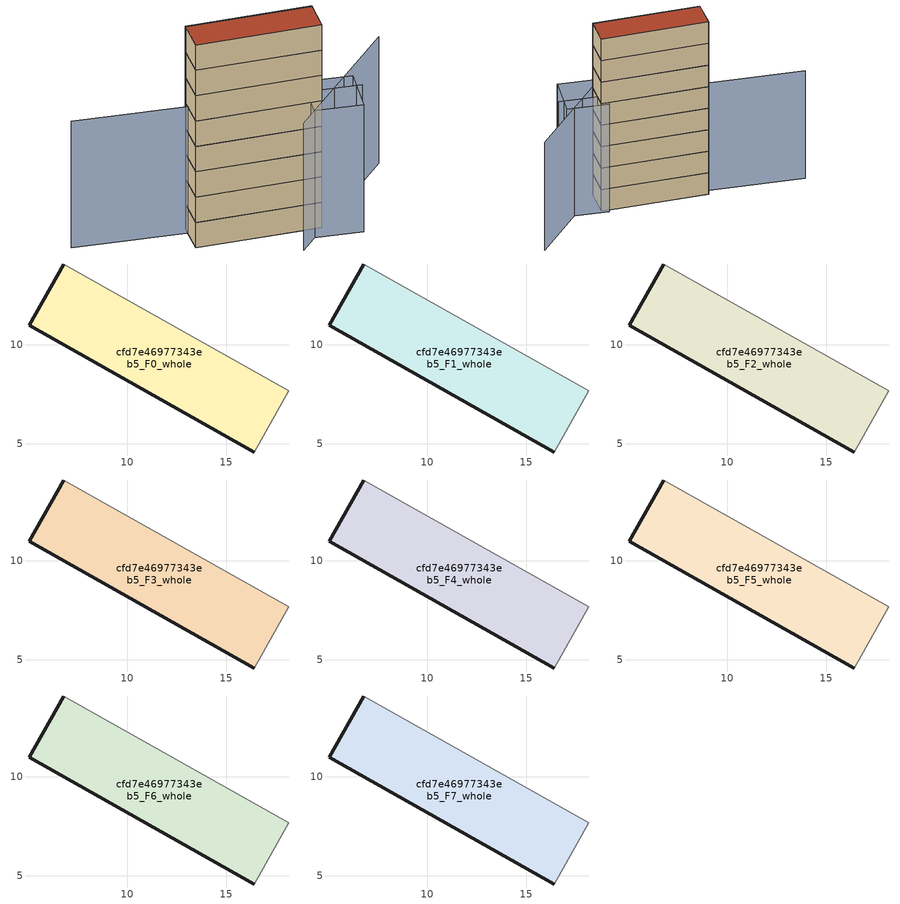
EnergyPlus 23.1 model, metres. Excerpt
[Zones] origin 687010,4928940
cfd7e46977343eb5_F0_whole
 floor ground (EU_floor_Construction): 16.43,4.59 18.17,7.69 6.79,14.09 5.05,10.99 z0
 wall outside (EU_wall_Construction): 16.43,4.59 5.05,10.99 6.79,14.09 z0:3
 wall adiabatic (EU_wall_Construction): 6.79,14.09 18.17,7.69 16.43,4.59 z0:3
cfd7e46977343eb5_F1_whole
 floor to cfd7e46977343eb5_F0_whole (EU_floor_Construction): 16.43,4.59 18.17,7.69 6.78,14.09 5.04,10.99 z3
 wall outside (EU_wall_Construction): 16.43,4.59 5.05,10.99 6.79,14.09 z3:6
 wall adiabatic (EU_wall_Construction): 6.79,14.09 18.17,7.69 16.43,4.59 z3:6
cfd7e46977343eb5_F2_whole
 floor to cfd7e46977343eb5_F1_whole (EU_floor_Construction): 16.43,4.59 18.17,7.69 6.78,14.09 5.04,10.99 z6
 wall outside (EU_wall_Construction): 16.43,4.59 5.05,10.99 6.79,14.09 z6:9
 wall adiabatic (EU_wall_Construction): 6.79,14.09 18.17,7.69 16.43,4.59 z6:9
cfd7e46977343eb5_F3_whole
 floor to cfd7e46977343eb5_F2_whole (EU_floor_Construction): 16.43,4.59 18.17,7.69 6.78,14.09 5.04,10.99 z9
 wall outside (EU_wall_Construction): 16.43,4.59 5.05,10.99 6.79,14.09 z9:12
 wall adiabatic (EU_wall_Construction): 6.79,14.09 18.17,7.69 16.43,4.59 z9:12
cfd7e46977343eb5_F4_whole
 floor to cfd7e46977343eb5_F3_whole (EU_floor_Construction): 16.43,4.59 18.17,7.69 6.78,14.09 5.04,10.99 z12
 wall outside (EU_wall_Construction): 16.43,4.59 5.05,10.99 6.79,14.09 z12:15
 wall adiabatic (EU_wall_Construction): 6.79,14.09 18.17,7.69 16.43,4.59 z12:15
cfd7e46977343eb5_F5_whole
 floor to cfd7e46977343eb5_F4_whole (EU_floor_Construction): 16.43,4.59 18.17,7.69 6.78,14.09 5.04,10.99 z15
 wall outside (EU_wall_Construction): 16.43,4.59 5.05,10.99 6.79,14.09 z15:18
 wall adiabatic (EU_wall_Construction): 6.79,14.09 18.17,7.69 16.43,4.59 z15:18
cfd7e46977343eb5_F6_whole
 floor to cfd7e46977343eb5_F5_whole (EU_floor_Construction): 16.43,4.59 18.17,7.69 6.78,14.09 5.04,10.99 z18
 wall outside (EU_wall_Construction): 16.43,4.59 5.05,10.99 6.79,14.09 z18:21
 wall adiabatic (EU_wall_Construction): 6.79,14.09 18.17,7.69 16.43,4.59 z18:21
cfd7e46977343eb5_F7_whole
 floor to cfd7e46977343eb5_F6_whole (EU_floor_Construction): 16.43,4.59 18.17,7.69 6.78,14.09 5.04,10.99 z21
 wall outside (EU_wall_Construction): 16.43,4.59 5.05,10.99 6.79,14.09 z21:24
 wall adiabatic (EU_wall_Construction): 6.79,14.09 18.17,7.69 16.43,4.59 z21:24
 roof outside (EU_roof_Construction): 18.17,7.69 16.43,4.59 5.05,10.99 6.79,14.09 z24
shading: 12.27,3.04 28.69,8.71 / 21.31,3.78 -3.54,19.79 / 21.8,5.59 18.8,1.09 / 18.8,1.09 14.59,3.9 / 14.59,3.9 17.59,8.4 / 17.59,8.4 21.8,5.59 z0:15
[Building]
EU S2 Campaign: North Axis=0; Terrain=City; Solar Distribution=FullExterior
[Site:Location]
Bologna: Latitude=44.5; Longitude=11.25; Time Zone=1; Elevation=37
[SizingPeriod:WeatherFileDays]
AnnualSizingPeriod: Begin Month=1; Begin Day of Month=1; End Month=12; End Day of Month=31; Day of Week for Start Day=Monday; Use Weather File Daylight Saving Period=No; Use Weather File Rain and Snow Indicators=No
[MATERIAL]
EU_InternalMass_Material: Roughness=MediumRough; Thickness=0.1; Conductivity=1; Density=1800; Specific Heat=900; Thermal Absorptance=0.9; Solar Absorptance=0.7; Visible Absorptance=0.7
[MATERIAL:NOMASS] Roughness=MediumRough; Thermal Absorptance=0.9; Solar Absorptance=0.7; Visible Absorptance=0.7
Name | Thermal Resistance
EU_wall_NoMass | 0.905828
EU_roof_NoMass | 0.37593
EU_floor_NoMass | 0.67114
[CONSTRUCTION]
EU_wall_Construction: EU_wall_NoMass
EU_roof_Construction: EU_roof_NoMass
EU_floor_Construction: EU_floor_NoMass
EU_InternalMass_Construction: EU_InternalMass_Material
[ZONE] Type=1; Multiplier=1; Ceiling Height=autocalculate; Volume=139.288; Floor Area=autocalculate; Part of Total Floor Area=Yes
cfd7e46977343eb5_F0_whole; cfd7e46977343eb5_F1_whole; cfd7e46977343eb5_F2_whole; cfd7e46977343eb5_F3_whole; cfd7e46977343eb5_F4_whole; cfd7e46977343eb5_F5_whole; cfd7e46977343eb5_F6_whole; cfd7e46977343eb5_F7_whole
[INTERNALMASS] Construction=EU_InternalMass_Construction; Surface Area=46.4295
Name | Zone or ZoneList
cfd7e46977343eb5_F0_whole_EU_InternalMass | cfd7e46977343eb5_F0_whole
cfd7e46977343eb5_F1_whole_EU_InternalMass | cfd7e46977343eb5_F1_whole
cfd7e46977343eb5_F2_whole_EU_InternalMass | cfd7e46977343eb5_F2_whole
cfd7e46977343eb5_F3_whole_EU_InternalMass | cfd7e46977343eb5_F3_whole
cfd7e46977343eb5_F4_whole_EU_InternalMass | cfd7e46977343eb5_F4_whole
cfd7e46977343eb5_F5_whole_EU_InternalMass | cfd7e46977343eb5_F5_whole
cfd7e46977343eb5_F6_whole_EU_InternalMass | cfd7e46977343eb5_F6_whole
cfd7e46977343eb5_F7_whole_EU_InternalMass | cfd7e46977343eb5_F7_whole
[OTHEREQUIPMENT] Fuel Type=Electricity; Design Level Calculation Method=Watts/Area; Power per Zone Floor Area=1; Fraction Latent=0; Fraction Radiant=0; Fraction Lost=0; Carbon Dioxide Generation Rate=0; EndUse Subcategory=EU_Step8_InternalGains
Name | Zone or ZoneList or Space or SpaceList | Schedule
EU_Step8_InternalGain_cfd7e46977343eb5_F0_whole_f000 | cfd7e46977343eb5_F0_whole | EU_Step8_GainSchedule_cfd7e46977343eb5_F0_whole_f000
EU_Step8_InternalGain_cfd7e46977343eb5_F1_whole_f000 | cfd7e46977343eb5_F1_whole | EU_Step8_GainSchedule_cfd7e46977343eb5_F1_whole_f000
EU_Step8_InternalGain_cfd7e46977343eb5_F2_whole_f000 | cfd7e46977343eb5_F2_whole | EU_Step8_GainSchedule_cfd7e46977343eb5_F2_whole_f000
EU_Step8_InternalGain_cfd7e46977343eb5_F3_whole_f000 | cfd7e46977343eb5_F3_whole | EU_Step8_GainSchedule_cfd7e46977343eb5_F3_whole_f000
EU_Step8_InternalGain_cfd7e46977343eb5_F4_whole_f000 | cfd7e46977343eb5_F4_whole | EU_Step8_GainSchedule_cfd7e46977343eb5_F4_whole_f000
EU_Step8_InternalGain_cfd7e46977343eb5_F5_whole_f000 | cfd7e46977343eb5_F5_whole | EU_Step8_GainSchedule_cfd7e46977343eb5_F5_whole_f000
EU_Step8_InternalGain_cfd7e46977343eb5_F6_whole_f000 | cfd7e46977343eb5_F6_whole | EU_Step8_GainSchedule_cfd7e46977343eb5_F6_whole_f000
EU_Step8_InternalGain_cfd7e46977343eb5_F7_whole_f000 | cfd7e46977343eb5_F7_whole | EU_Step8_GainSchedule_cfd7e46977343eb5_F7_whole_f000
[ZONEVENTILATION:DESIGNFLOWRATE] Schedule=EU_AlwaysOn; Design Flow Rate Calculation Method=AirChanges/Hour; Air Changes per Hour=0.73129; Ventilation Type=Natural; Fan Pressure Rise=0; Fan Total Efficiency=1; Constant Term Coefficient=1; Temperature Term Coefficient=0; Velocity Term Coefficient=0; Velocity Squared Term Coefficient=0; Minimum Indoor Temperature=-100; Maximum Indoor Temperature=100; Delta Temperature=-100; Minimum Outdoor Temperature=-100; Maximum Outdoor Temperature=100; Maximum Wind Speed=40
Name | Zone or ZoneList or Space or SpaceList
EU_ConstantAir_cfd7e46977343eb5_F0_whole | cfd7e46977343eb5_F0_whole
EU_ConstantAir_cfd7e46977343eb5_F1_whole | cfd7e46977343eb5_F1_whole
EU_ConstantAir_cfd7e46977343eb5_F2_whole | cfd7e46977343eb5_F2_whole
EU_ConstantAir_cfd7e46977343eb5_F3_whole | cfd7e46977343eb5_F3_whole
EU_ConstantAir_cfd7e46977343eb5_F4_whole | cfd7e46977343eb5_F4_whole
EU_ConstantAir_cfd7e46977343eb5_F5_whole | cfd7e46977343eb5_F5_whole
EU_ConstantAir_cfd7e46977343eb5_F6_whole | cfd7e46977343eb5_F6_whole
EU_ConstantAir_cfd7e46977343eb5_F7_whole | cfd7e46977343eb5_F7_whole
[HVACTEMPLATE:THERMOSTAT] Constant Heating Setpoint=20; Constant Cooling Setpoint=50
EU_HeatOnly_cfd7e46977343eb5_F0_whole; EU_HeatOnly_cfd7e46977343eb5_F1_whole; EU_HeatOnly_cfd7e46977343eb5_F2_whole; EU_HeatOnly_cfd7e46977343eb5_F3_whole; EU_HeatOnly_cfd7e46977343eb5_F4_whole; EU_HeatOnly_cfd7e46977343eb5_F5_whole; EU_HeatOnly_cfd7e46977343eb5_F6_whole; EU_HeatOnly_cfd7e46977343eb5_F7_whole
[HVACTEMPLATE:ZONE:IDEALLOADSAIRSYSTEM] System Availability Schedule=EU_AlwaysOn; Maximum Heating Supply Air Temperature=50; Minimum Cooling Supply Air Temperature=13; Maximum Heating Supply Air Humidity Ratio=0.0156; Minimum Cooling Supply Air Humidity Ratio=0.0077; Heating Limit=NoLimit; Cooling Limit=NoLimit; Heating Availability Schedule=EU_AlwaysOn; Cooling Availability Schedule=EU_CoolingOff; Dehumidification Control Type=ConstantSensibleHeatRatio; Cooling Sensible Heat Ratio=0.7; Dehumidification Setpoint=60; Humidification Control Type=None; Humidification Setpoint=30; Outdoor Air Method=None; Outdoor Air Flow Rate per Person=0.00944; Outdoor Air Flow Rate per Zone Floor Area=0; Outdoor Air Flow Rate per Zone=0; Demand Controlled Ventilation Type=None; Outdoor Air Economizer Type=NoEconomizer; Heat Recovery Type=None; Sensible Heat Recovery Effectiveness=0.7; Latent Heat Recovery Effectiveness=0.65
Name | Template Thermostat
cfd7e46977343eb5_F0_whole | EU_HeatOnly_cfd7e46977343eb5_F0_whole
cfd7e46977343eb5_F1_whole | EU_HeatOnly_cfd7e46977343eb5_F1_whole
cfd7e46977343eb5_F2_whole | EU_HeatOnly_cfd7e46977343eb5_F2_whole
cfd7e46977343eb5_F3_whole | EU_HeatOnly_cfd7e46977343eb5_F3_whole
cfd7e46977343eb5_F4_whole | EU_HeatOnly_cfd7e46977343eb5_F4_whole
cfd7e46977343eb5_F5_whole | EU_HeatOnly_cfd7e46977343eb5_F5_whole
cfd7e46977343eb5_F6_whole | EU_HeatOnly_cfd7e46977343eb5_F6_whole
cfd7e46977343eb5_F7_whole | EU_HeatOnly_cfd7e46977343eb5_F7_whole
[SIZING:ZONE] Zone Cooling Design Supply Air Temperature Input Method=SupplyAirTemperature; Zone Cooling Design Supply Air Temperature=13; Zone Heating Design Supply Air Temperature Input Method=SupplyAirTemperature; Zone Heating Design Supply Air Temperature=50; Zone Cooling Design Supply Air Humidity Ratio=0.008; Zone Heating Design Supply Air Humidity Ratio=0.008; Cooling Design Air Flow Method=DesignDay; Cooling Design Air Flow Rate=0; Cooling Minimum Air Flow per Zone Floor Area=0.000762; Cooling Minimum Air Flow=0; Cooling Minimum Air Flow Fraction=0.2; Heating Design Air Flow Method=DesignDay; Heating Design Air Flow Rate=0; Heating Maximum Air Flow per Zone Floor Area=0.002032; Heating Maximum Air Flow=0.141576; Heating Maximum Air Flow Fraction=0.3; Account for Dedicated Outdoor Air System=No; Dedicated Outdoor Air System Control Strategy=NeutralSupplyAir; Dedicated Outdoor Air Low Setpoint Temperature for Design=autosize; Dedicated Outdoor Air High Setpoint Temperature for Design=autosize; Zone Load Sizing Method=Sensible Load Only No Latent Load; Zone Latent Cooling Design Supply Air Humidity Ratio Input Method=HumidityRatioDifference; Zone Cooling Design Supply Air Humidity Ratio Difference=0.005; Zone Latent Heating Design Supply Air Humidity Ratio Input Method=HumidityRatioDifference; Zone Humidification Design Supply Air Humidity Ratio Difference=0.005
cfd7e46977343eb5_F0_whole; cfd7e46977343eb5_F1_whole; cfd7e46977343eb5_F2_whole; cfd7e46977343eb5_F3_whole; cfd7e46977343eb5_F4_whole; cfd7e46977343eb5_F5_whole; cfd7e46977343eb5_F6_whole; cfd7e46977343eb5_F7_whole
[SCHEDULE:CONSTANT]
Name | Hourly Value
EU_AlwaysOn | 1
EU_CoolingOff | 0
[SCHEDULE:FILE] Column Number=1; Rows to Skip at Top=0; Number of Hours of Data=8760; Column Separator=Comma; Interpolate to Timestep=No; Minutes per Item=60; Adjust Schedule for Daylight Savings=Yes
Name | File
EU_Step8_GainSchedule_cfd7e46977343eb5_F0_whole_f000 | ../../schedules/cfd7e46977343eb5/cfd7e46977343eb5_F0_whole_f000_gain.csv
EU_Step8_GainSchedule_cfd7e46977343eb5_F1_whole_f000 | ../../schedules/cfd7e46977343eb5/cfd7e46977343eb5_F1_whole_f000_gain.csv
EU_Step8_GainSchedule_cfd7e46977343eb5_F2_whole_f000 | ../../schedules/cfd7e46977343eb5/cfd7e46977343eb5_F2_whole_f000_gain.csv
EU_Step8_GainSchedule_cfd7e46977343eb5_F3_whole_f000 | ../../schedules/cfd7e46977343eb5/cfd7e46977343eb5_F3_whole_f000_gain.csv
EU_Step8_GainSchedule_cfd7e46977343eb5_F4_whole_f000 | ../../schedules/cfd7e46977343eb5/cfd7e46977343eb5_F4_whole_f000_gain.csv
EU_Step8_GainSchedule_cfd7e46977343eb5_F5_whole_f000 | ../../schedules/cfd7e46977343eb5/cfd7e46977343eb5_F5_whole_f000_gain.csv
EU_Step8_GainSchedule_cfd7e46977343eb5_F6_whole_f000 | ../../schedules/cfd7e46977343eb5/cfd7e46977343eb5_F6_whole_f000_gain.csv
EU_Step8_GainSchedule_cfd7e46977343eb5_F7_whole_f000 | ../../schedules/cfd7e46977343eb5/cfd7e46977343eb5_F7_whole_f000_gain.csv
